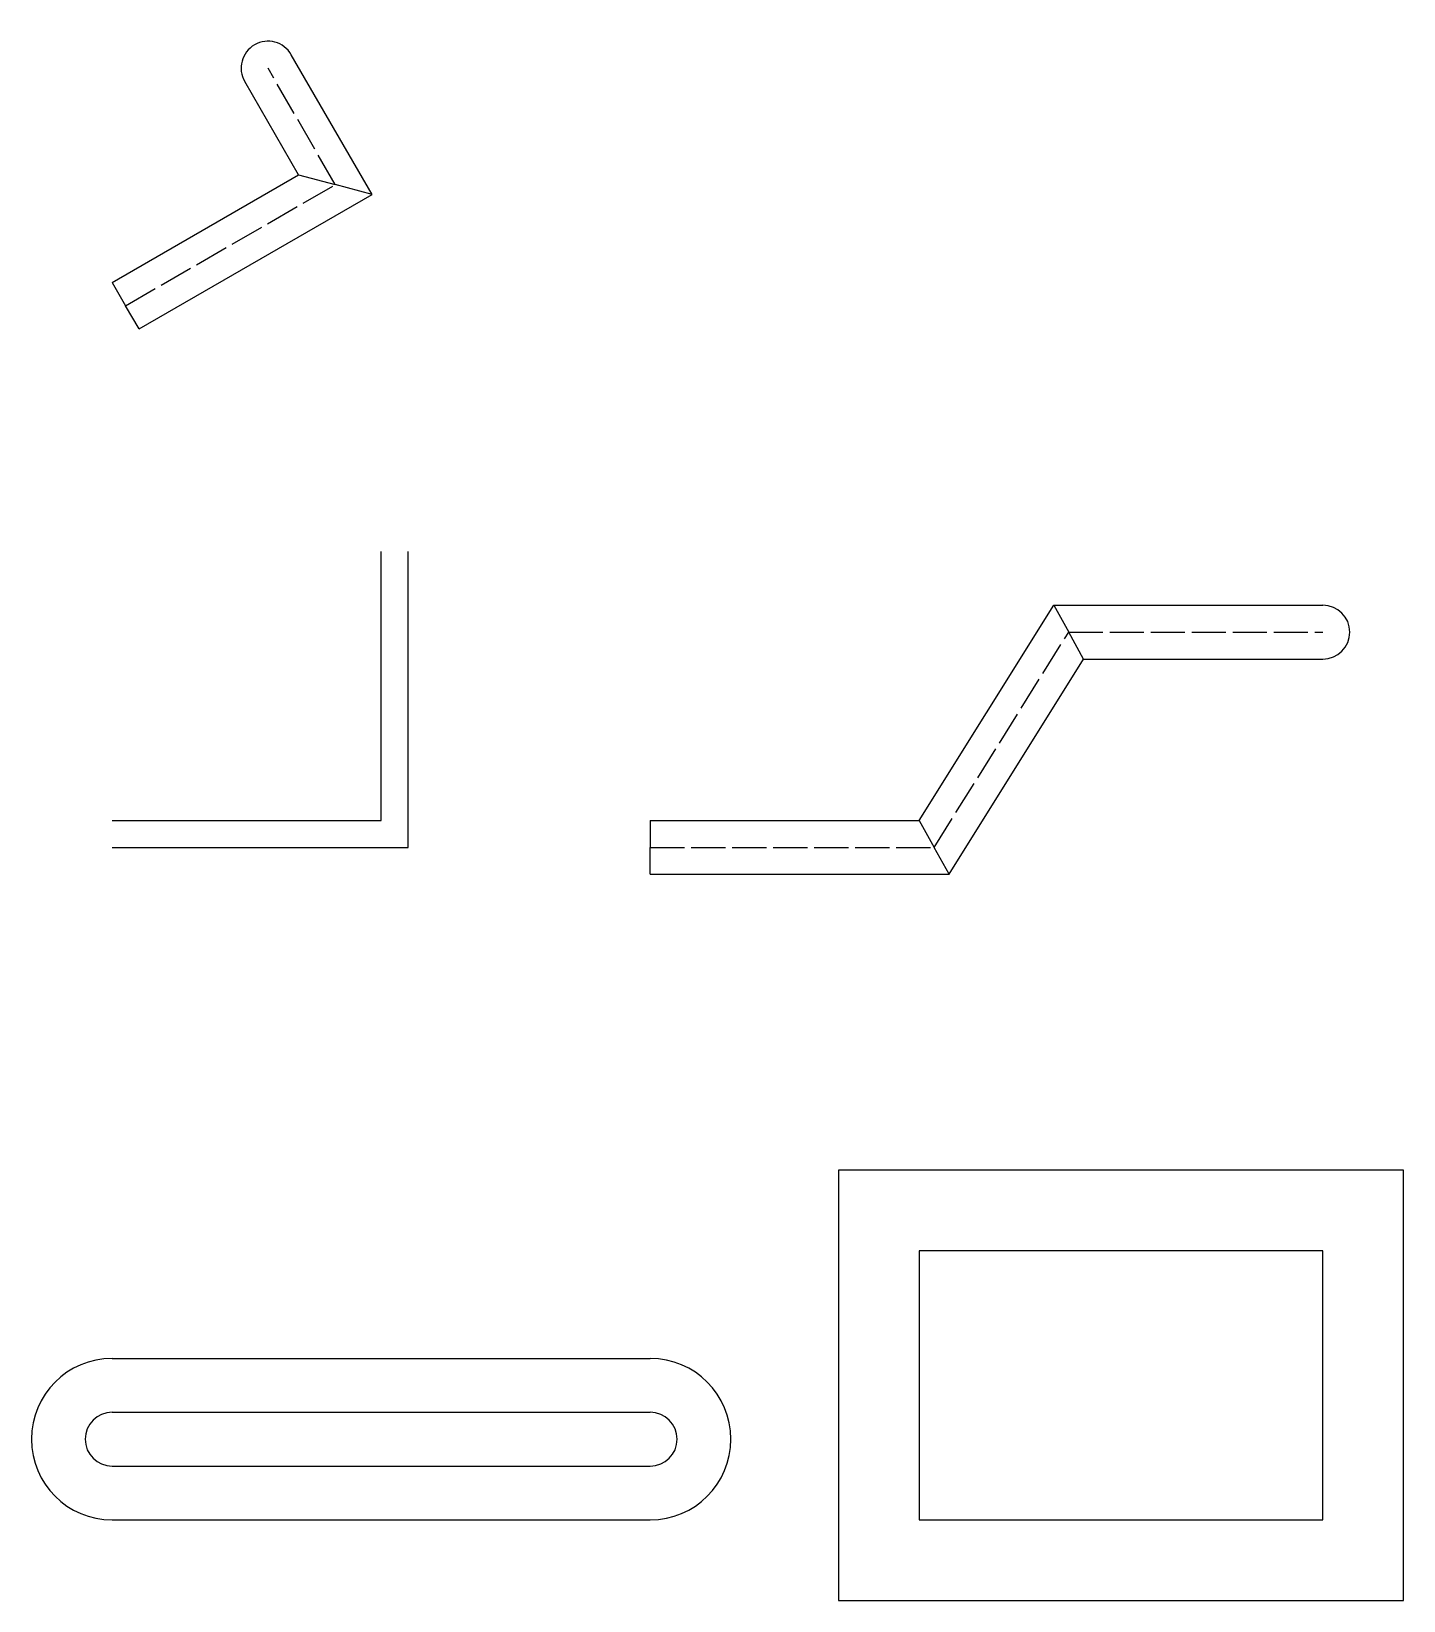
# Model space of a CAD drawing. Header units: metres. Extents: x -3 to 48, y -29 to 29.3.
import ezdxf

# ---------------------------------------------------------------- set-up
doc = ezdxf.new("R2010")
doc.units = ezdxf.units.M
doc.linetypes.add('DASHED', pattern=[1.524, 1.27, -0.254])
doc.layers.add('Walls', color=6, linetype='Continuous')

# ---------------------------------------------------------------- blocks, each defined once
blk = doc.blocks.new('WALL')
at = {"color": 1}
for p, q in [((8, 0), (8, 4)), ((0, 0), (0, -1)), ((0, 0), (8, 0)), ((8, 0), (9, -1))]:
    blk.add_line(p, q, dxfattribs=at)
at = {"color": 3, "linetype": 'DASHED'}
for p, q in [((9, -1), (9, 4)), ((0, -1), (9, -1))]:
    blk.add_line(p, q, dxfattribs=at)
at = {"color": 5}
for p, q in [((10, -2), (10, 4)), ((0, -2), (0, -1)), ((10, -2), (9, -1)), ((0, -2), (10, -2))]:
    blk.add_line(p, q, dxfattribs=at)
at = {"color": 1}
blk.add_arc((9, 4), 1, 90, 180, dxfattribs=at)
at = {"color": 5}
blk.add_arc((9, 4), 1, 0, 90, dxfattribs=at)

msp = doc.modelspace()

# ---------------------------------------------------------------- linework, layer by layer
for p, q in [((10, 0), (10, 10)), ((11, -1), (11, 10)), ((0, 0), (10, 0)), ((0, -1), (11, -1)), ((48, -13), (27, -13)), ((27, -13), (27, -29)), ((48, -29), (48, -13)), ((45, -16), (30, -16)), ((30, -16), (30, -26)), ((45, -26), (45, -16)), ((30, -26), (45, -26)), ((27, -29), (48, -29))]:
    msp.add_line(p, q)
at = {"color": 1}
for p, q in [((30, 0), (35, 8)), ((35, 8), (45, 8)), ((35, 8), (35.554, 7)), ((20, 0), (20, -1)), ((20, 0), (30, 0)), ((30, 0), (30.554, -1))]:
    msp.add_line(p, q, dxfattribs=at)
at = {"color": 3, "linetype": 'DASHED'}
for p, q in [((30.554, -1), (35.554, 7)), ((35.554, 7), (45, 7)), ((20, -1), (30.554, -1))]:
    msp.add_line(p, q, dxfattribs=at)
at = {"color": 5}
for p, q in [((36.108, 6), (35.554, 7)), ((31.108, -2), (36.108, 6)), ((36.108, 6), (45, 6)), ((20, -2), (20, -1)), ((31.108, -2), (30.554, -1)), ((20, -2), (31.108, -2))]:
    msp.add_line(p, q, dxfattribs=at)
at = {"color": 6}
for p, q in [((0, -20), (20, -20)), ((0, -26), (20, -26))]:
    msp.add_line(p, q, dxfattribs=at)
at = {"color": 4}
for p, q in [((0, -22), (20, -22)), ((0, -24), (20, -24))]:
    msp.add_line(p, q, dxfattribs=at)
at = {"color": 1}
msp.add_arc((45, 7), 1, 0, 90, dxfattribs=at)
at = {"color": 5}
msp.add_arc((45, 7), 1, -90, 0, dxfattribs=at)
at = {"color": 6}
for centre, start, end in [((0, -23), 90, 270), ((20, -23), -90, 90)]:
    msp.add_arc(centre, 3, start, end, dxfattribs=at)
at = {"color": 4}
for centre, start, end in [((0, -23), 90, 270), ((20, -23), -90, 90)]:
    msp.add_arc(centre, 1, start, end, dxfattribs=at)

# ---------------------------------------------------------------- block references
at = {"layer": 'Walls', "rotation": 30}
msp.add_blockref('WALL', (0, 20), dxfattribs=at)

doc.saveas('drawing.dxf')
